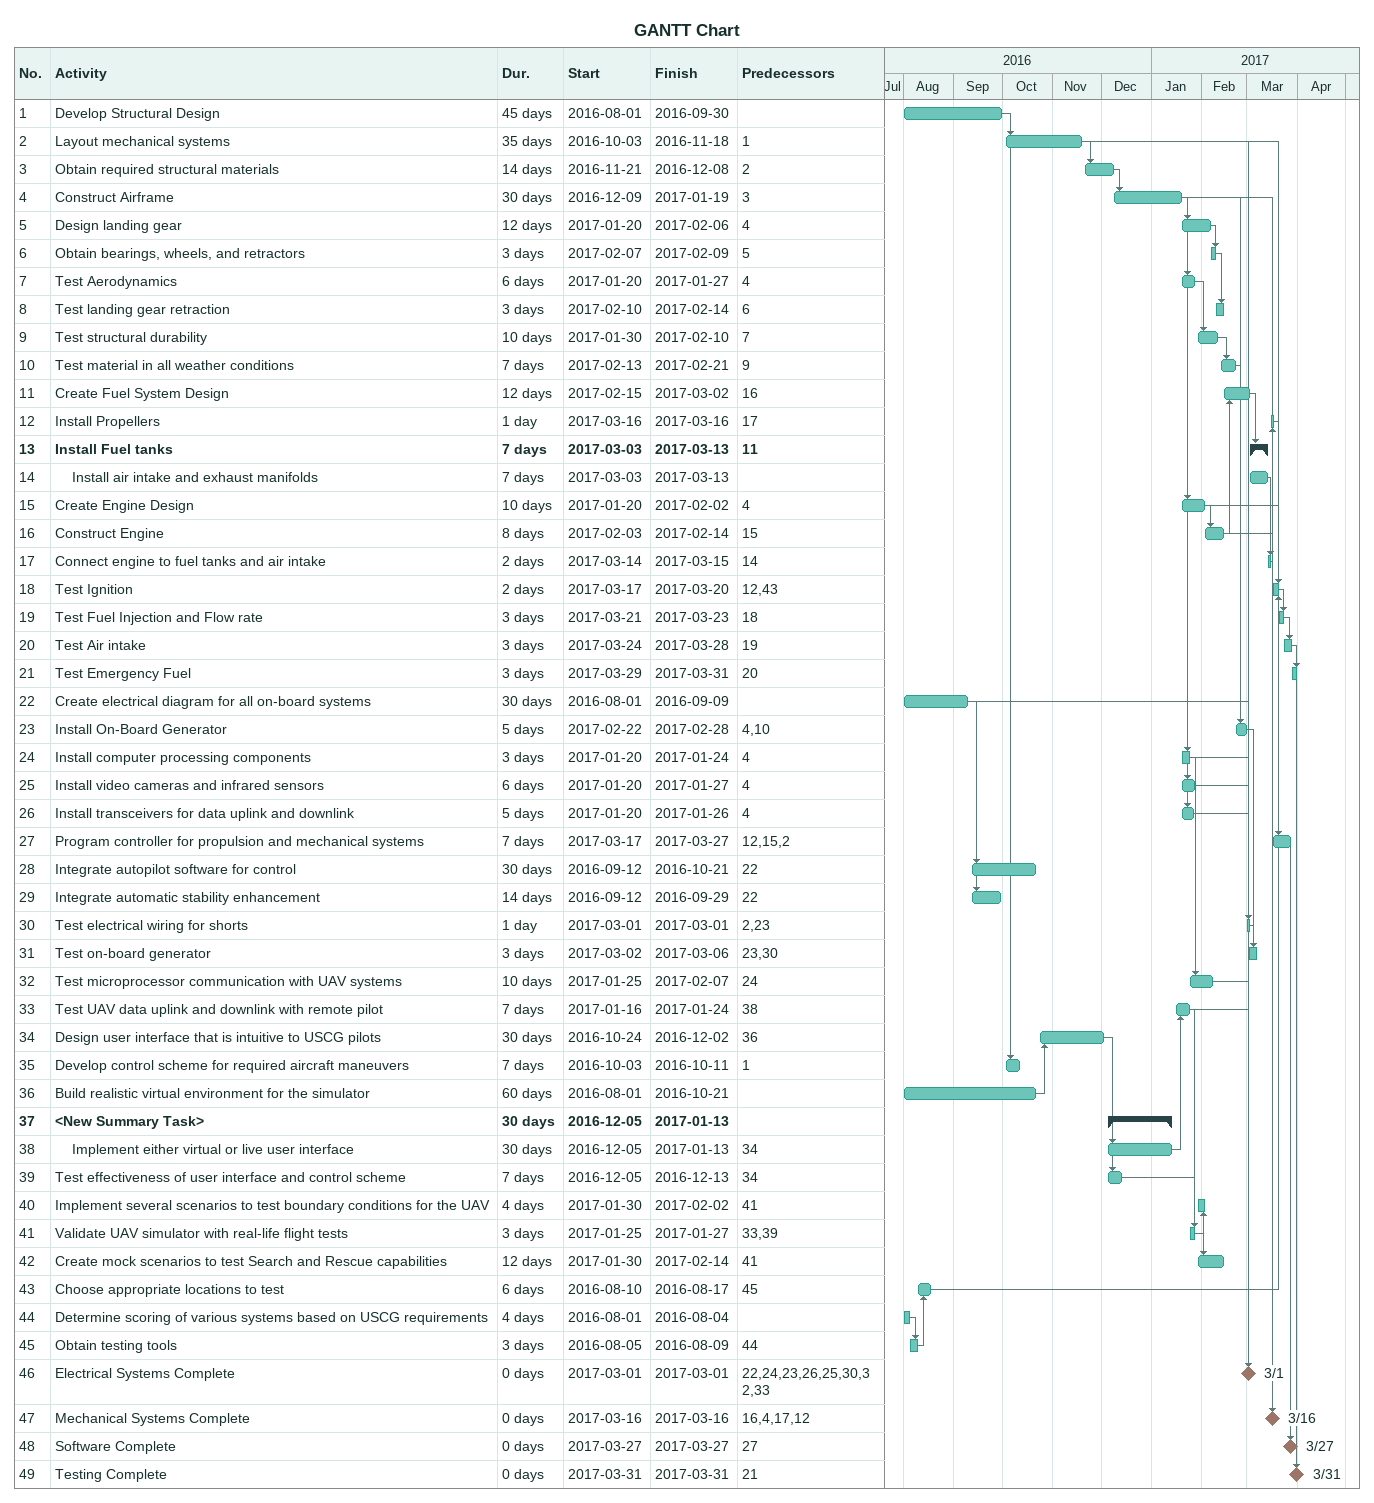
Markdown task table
GANTT Chart

| ID | Level | Task | Duration | Start | Finish | Predecessors |
|---|---|---|---|---|---|---|
| 1 | 1 | Develop Structural Design | 45d | 2016-08-01 | 2016-09-30 |  |
| 2 | 1 | Layout mechanical systems | 35d | 2016-10-03 | 2016-11-18 | 1 |
| 3 | 1 | Obtain required structural materials | 14d | 2016-11-21 | 2016-12-08 | 2 |
| 4 | 1 | Construct Airframe | 30d | 2016-12-09 | 2017-01-19 | 3 |
| 5 | 1 | Design landing gear | 12d | 2017-01-20 | 2017-02-06 | 4 |
| 6 | 1 | Obtain bearings, wheels, and retractors | 3d | 2017-02-07 | 2017-02-09 | 5 |
| 7 | 1 | Test Aerodynamics | 6d | 2017-01-20 | 2017-01-27 | 4 |
| 8 | 1 | Test landing gear retraction | 3d | 2017-02-10 | 2017-02-14 | 6 |
| 9 | 1 | Test structural durability | 10d | 2017-01-30 | 2017-02-10 | 7 |
| 10 | 1 | Test material in all weather conditions | 7d | 2017-02-13 | 2017-02-21 | 9 |
| 11 | 1 | Create Fuel System Design | 12d | 2017-02-15 | 2017-03-02 | 16 |
| 12 | 1 | Install Propellers | 1d | 2017-03-16 | 2017-03-16 | 17 |
| 13 | 1 | **Install Fuel tanks** | 7d | 2017-03-03 | 2017-03-13 | 11 |
| 14 | 2 | Install air intake and exhaust manifolds | 7d | 2017-03-03 | 2017-03-13 |  |
| 15 | 1 | Create Engine Design | 10d | 2017-01-20 | 2017-02-02 | 4 |
| 16 | 1 | Construct Engine | 8d | 2017-02-03 | 2017-02-14 | 15 |
| 17 | 1 | Connect engine to fuel tanks and air intake | 2d | 2017-03-14 | 2017-03-15 | 14 |
| 18 | 1 | Test Ignition | 2d | 2017-03-17 | 2017-03-20 | 12, 43 |
| 19 | 1 | Test Fuel Injection and Flow rate | 3d | 2017-03-21 | 2017-03-23 | 18 |
| 20 | 1 | Test Air intake | 3d | 2017-03-24 | 2017-03-28 | 19 |
| 21 | 1 | Test Emergency Fuel | 3d | 2017-03-29 | 2017-03-31 | 20 |
| 22 | 1 | Create electrical diagram for all on-board systems | 30d | 2016-08-01 | 2016-09-09 |  |
| 23 | 1 | Install On-Board Generator | 5d | 2017-02-22 | 2017-02-28 | 4, 10 |
| 24 | 1 | Install computer processing components | 3d | 2017-01-20 | 2017-01-24 | 4 |
| 25 | 1 | Install video cameras and infrared sensors | 6d | 2017-01-20 | 2017-01-27 | 4 |
| 26 | 1 | Install transceivers for data uplink and downlink | 5d | 2017-01-20 | 2017-01-26 | 4 |
| 27 | 1 | Program controller for propulsion and mechanical systems | 7d | 2017-03-17 | 2017-03-27 | 12, 15, 2 |
| 28 | 1 | Integrate autopilot software for control | 30d | 2016-09-12 | 2016-10-21 | 22 |
| 29 | 1 | Integrate automatic stability enhancement | 14d | 2016-09-12 | 2016-09-29 | 22 |
| 30 | 1 | Test electrical wiring for shorts | 1d | 2017-03-01 | 2017-03-01 | 2, 23 |
| 31 | 1 | Test on-board generator | 3d | 2017-03-02 | 2017-03-06 | 23, 30 |
| 32 | 1 | Test microprocessor communication with UAV systems | 10d | 2017-01-25 | 2017-02-07 | 24 |
| 33 | 1 | Test UAV data uplink and downlink with remote pilot | 7d | 2017-01-16 | 2017-01-24 | 38 |
| 34 | 1 | Design user interface that is intuitive to USCG pilots | 30d | 2016-10-24 | 2016-12-02 | 36 |
| 35 | 1 | Develop control scheme for required aircraft maneuvers | 7d | 2016-10-03 | 2016-10-11 | 1 |
| 36 | 1 | Build realistic virtual environment for the simulator | 60d | 2016-08-01 | 2016-10-21 |  |
| 37 | 1 | **<New Summary Task>** | 30d | 2016-12-05 | 2017-01-13 |  |
| 38 | 2 | Implement either virtual or live user interface | 30d | 2016-12-05 | 2017-01-13 | 34 |
| 39 | 1 | Test effectiveness of user interface and control scheme | 7d | 2016-12-05 | 2016-12-13 | 34 |
| 40 | 1 | Implement several scenarios to test boundary conditions for the UAV | 4d | 2017-01-30 | 2017-02-02 | 41 |
| 41 | 1 | Validate UAV simulator with real-life flight tests | 3d | 2017-01-25 | 2017-01-27 | 33, 39 |
| 42 | 1 | Create mock scenarios to test Search and Rescue capabilities | 12d | 2017-01-30 | 2017-02-14 | 41 |
| 43 | 1 | Choose appropriate locations to test | 6d | 2016-08-10 | 2016-08-17 | 45 |
| 44 | 1 | Determine scoring of various systems based on USCG requirements | 4d | 2016-08-01 | 2016-08-04 |  |
| 45 | 1 | Obtain testing tools | 3d | 2016-08-05 | 2016-08-09 | 44 |
| 46 | 1 | Electrical Systems Complete | 0d | 2017-03-01 | 2017-03-01 | 22, 24, 23, 26, 25, 30, 32, 33 |
| 47 | 1 | Mechanical Systems Complete | 0d | 2017-03-16 | 2017-03-16 | 16, 4, 17, 12 |
| 48 | 1 | Software Complete | 0d | 2017-03-27 | 2017-03-27 | 27 |
| 49 | 1 | Testing Complete | 0d | 2017-03-31 | 2017-03-31 | 21 |
